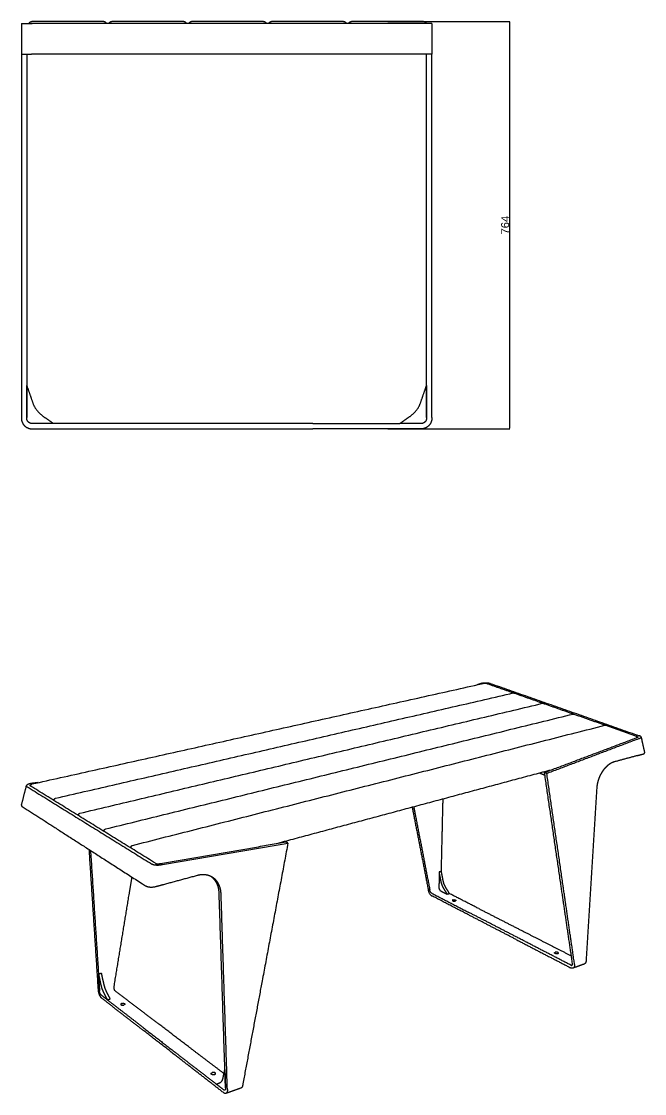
# Model space of a CAD drawing. Header units: millimetres. Extents: x 0 to 12925, y -1 to 2169.
# Drawn here: x 0 to 1169, y 0 to 2010 of the extents above; entities that cross this region are included whole.
import ezdxf

# ---------------------------------------------------------------- set-up
doc = ezdxf.new("R2010")
doc.units = ezdxf.units.MM
doc.header["$MEASUREMENT"] = 0
doc.layers.add('Domyślny', color=7, linetype='Continuous', true_color=0x000000)
doc.layers.add('Utwórz2D linie widoczne', color=7, linetype='Continuous', true_color=0x000000)
doc.styles.add('Arial', font='arial.ttf')
doc.dimstyles.new('Domyślny', dxfattribs={"dimtxt": 15, "dimasz": 1, "dimexe": 0.5, "dimexo": 0.5, "dimgap": 0.25, "dimtad": 1, "dimtoh": 1, "dimdec": 0, "dimzin": 1, "dimdsep": 46, "dimtxsty": 'Arial', "dimcen": 0.5, "dimazin": 0, "dimtfac": 1, "dimtdec": 4, "dimtix": 1, "dimtmove": 1, "dimatfit": 3, "dimfxl": 0, "dimtolj": 1, "dimtzin": 1, "dimarcsym": 0})

# ---------------------------------------------------------------- blocks, each defined once
blk = doc.blocks.new('*D4')
at = {"layer": 'Defpoints', "color": 0}
for p in [(686.9, 2009.7), (686.9, 1246), (915.6, 1246)]:
    blk.add_point(p, dxfattribs=at)
at = {"layer": 'Domyślny', "color": 0, "lineweight": -2}
for p, q in [((687.4, 2009.7), (916.1, 2009.7)), ((915.6, 2008.7), (915.6, 1247)), ((687.4, 1246), (916.1, 1246))]:
    blk.add_line(p, q, dxfattribs=at)
at = {"layer": 'Domyślny', "color": 0}
for points in [[(915.8, 2008.7), (915.5, 2008.7), (915.6, 2009.7)], [(915.5, 1247), (915.8, 1247), (915.6, 1246)]]:
    blk.add_solid(points, dxfattribs=at)
at = {"layer": 'Domyślny', "color": 0, "insert": (907.7, 1627.9), "char_height": 15, "attachment_point": 5, "rotation": 90, "style": 'Arial'}
blk.add_mtext('\\A1;764', dxfattribs=at)

msp = doc.modelspace()

# ---------------------------------------------------------------- linework, layer by layer
at = {"layer": 'Utwórz2D linie widoczne'}
for points, degree in [([(0, 2006), (0, 1977.3), (0, 1948.6)], 2), ([(0, 2006), (9, 2006), (18, 2006)], 2), ([(18, 2006), (18.5, 2006), (18.9, 2006)], 2), ([(751.1, 2006), (385, 2006), (18.9, 2006)], 2), ([(18.9, 2006), (18.9, 2005.2), (18.9, 2004.4)], 2), ([(154.4, 2009.7), (86.9, 2009.7), (19.4, 2009.7)], 2), ([(304.4, 2009.7), (236.9, 2009.7), (169.4, 2009.7)], 2), ([(454.4, 2009.7), (386.9, 2009.7), (319.4, 2009.7)], 2), ([(604.4, 2009.7), (536.9, 2009.7), (469.4, 2009.7)], 2), ([(754.4, 2009.7), (686.9, 2009.7), (619.4, 2009.7)], 2), ([(752, 2006), (751.6, 2006), (751.1, 2006)], 2), ([(770, 2006), (761, 2006), (752, 2006)], 2), ([(770, 2006), (770, 1977.3), (770, 1948.6)], 2), ([(0, 1948.6), (0, 1948.6), (0, 1948.5)], 2), ([(0, 1948.6), (9.5, 1948.6), (18.9, 1948.6)], 2), ([(0, 1948.5), (0, 1912.6), (0, 1876.6)], 2), ([(0, 1948.5), (5, 1948.5), (10, 1948.5)], 2), ([(10, 1948.6), (10, 1948.6), (10, 1948.5)], 2), ([(10, 1948.5), (10, 1912.6), (10, 1876.6)], 2), ([(43.4, 1948.6), (31.2, 1948.6), (18.9, 1948.6)], 2), ([(751.1, 1948.6), (515.2, 1948.6), (279.3, 1948.6), (43.4, 1948.6)], 3), ([(770, 1948.6), (760.6, 1948.6), (751.1, 1948.6)], 2), ([(760, 1948.5), (760, 1948.6), (760, 1948.6)], 2), ([(770, 1948.5), (765, 1948.5), (760, 1948.5)], 2), ([(760, 1876.6), (760, 1912.6), (760, 1948.5)], 2), ([(770, 1948.5), (770, 1948.6), (770, 1948.6)], 2), ([(770, 1876.6), (770, 1912.6), (770, 1948.5)], 2), ([(0, 1876.6), (0, 1571.9), (0, 1267.2)], 2), ([(10, 1876.6), (10, 1571.9), (10, 1267.2)], 2), ([(760, 1267.2), (760, 1571.9), (760, 1876.6)], 2), ([(770, 1267.2), (770, 1571.9), (770, 1876.6)], 2), ([(10, 1327.2), (15.7, 1311), (21.3, 1294.8)], 2), ([(10.1, 1267.2), (10.1, 1297.2), (10, 1327.2)], 2), ([(748.8, 1294.8), (754.4, 1311), (760, 1327.2)], 2), ([(760, 1327.2), (760, 1297.2), (760, 1267.2)], 2), ([(39.8, 1270.3), (49.9, 1263.1), (60, 1256)], 2), ([(710.1, 1256), (720.2, 1263.1), (730.3, 1270.3)], 2), ([(760, 1267.2), (760, 1267.2), (760, 1267.2)], 2), ([(290.9, 1256), (155.4, 1256), (20, 1256)], 2), ([(547, 1256), (418.9, 1256), (290.9, 1256)], 2), ([(547, 1256), (628.5, 1256), (710.1, 1256)], 2), ([(750.1, 1256), (730.1, 1256), (710.1, 1256)], 2), ([(20, 1246), (155.4, 1246), (290.9, 1246)], 2), ([(290.9, 1246), (418.9, 1246), (547, 1246)], 2), ([(750.1, 1246), (648.5, 1246), (547, 1246)], 2), ([(20.4, 580.4), (445.2, 675), (870, 769.5)], 2), ([(864.5, 769.3), (859.7, 767.7), (854.9, 766.1)], 2), ([(871.5, 769.4), (895.2, 761), (919, 752.7)], 2), ([(879.4, 768.9), (1019.3, 719.8), (1159.2, 670.7)], 2), ([(879.4, 768.9), (879.4, 768.9), (879.4, 768.9)], 2), ([(64, 553.6), (493.5, 652.2), (922.9, 750.9)], 2), ([(923.4, 750.9), (921.6, 751.5), (919.9, 752.2)], 2), ([(924.4, 750.8), (949.1, 742.1), (973.8, 733.4)], 2), ([(109.8, 525.5), (543.8, 628.5), (977.8, 731.5)], 2), ([(978.4, 731.6), (976.5, 732.2), (974.7, 732.9)], 2), ([(979.4, 731.4), (1005.1, 722.4), (1030.8, 713.3)], 2), ([(157.8, 496), (596.4, 603.7), (1035, 711.4)], 2), ([(1035.6, 711.4), (1033.7, 712.1), (1031.7, 712.8)], 2), ([(1036.6, 711.3), (1063.4, 701.9), (1090.2, 692.4)], 2), ([(208.2, 465.1), (651.4, 577.7), (1094.6, 690.4)], 2), ([(1095.2, 690.5), (1093.1, 691.2), (1091.1, 691.9)], 2), ([(1096.3, 690.3), (1124.2, 680.5), (1152.1, 670.7)], 2), ([(981.4, 601.9), (1067.9, 634.5), (1154.3, 667.1)], 2), ([(985.6, 600.2), (1072, 632.9), (1158.5, 665.6)], 2), ([(1154.8, 669.5), (1153.9, 669.8), (1153, 670.1)], 2), ([(1154, 667.8), (1154, 667.3), (1153.9, 666.9)], 2), ([(1155.2, 667.3), (1154.8, 667.2), (1154.3, 667.1)], 2), ([(1154.8, 669.5), (1154.9, 669.1), (1155, 668.7)], 2), ([(1155, 668.7), (1155.1, 668), (1155.3, 667.3)], 2), ([(1162.7, 668.2), (1165.9, 653.5), (1169.1, 638.9)], 2), ([(1156.3, 633.7), (1134.5, 627.8), (1112.8, 621.9)], 2), ([(1156.3, 633.8), (1156.3, 633.8), (1156.3, 633.7)], 2), ([(993.6, 606.5), (737.3, 537.7), (481, 469)], 2), ([(31.4, 582.9), (24.5, 582), (17.6, 581.1)], 2), ([(982.2, 596.4), (977, 598.5), (971.8, 600.6)], 2), ([(981.4, 601.9), (980.4, 602.3), (979.4, 602.7)], 2), ([(1011.8, 394.3), (996.6, 498.1), (981.4, 601.9)], 2), ([(985.6, 600.2), (983.5, 601), (981.4, 601.9)], 2), ([(1015.9, 392.4), (1000.7, 496.3), (985.6, 600.2)], 2), ([(0, 540.4), (4.8, 558.8), (9.5, 577.2)], 2), ([(10.9, 575.1), (10.9, 575.1), (10.9, 575.1)], 2), ([(10.9, 575.1), (127.9, 502.5), (244.9, 430)], 2), ([(17, 576.5), (17, 576.5), (17, 576.5)], 2), ([(17, 576.5), (17, 576.5), (17, 576.5)], 2), ([(251.5, 431.7), (134.3, 504.1), (17, 576.5)], 2), ([(18, 575.9), (17.9, 576.5), (17.9, 577.1)], 2), ([(1079.5, 573.4), (1069.5, 411.6), (1059.5, 249.9)], 2), ([(61.6, 549), (61.6, 549.6), (61.5, 550.3)], 2), ([(787.9, 416.5), (789.5, 484.3), (791.1, 552.2)], 2), ([(1.4, 538.2), (1.4, 538.2), (1.4, 538.2)], 2), ([(733.1, 536.6), (734.5, 529.7), (735.8, 522.9)], 2), ([(735.8, 522.9), (749.4, 453.2), (763, 383.5)], 2), ([(736, 537.4), (737.5, 529.4), (739.1, 521.3)], 2), ([(56, 503), (56, 503), (56.1, 503)], 2), ([(56.2, 502.9), (56.2, 502.9), (56.2, 502.9)], 2), ([(107.3, 520.7), (107.3, 521.4), (107.2, 522.1)], 2), ([(739.1, 521.3), (752.7, 451.6), (766.2, 381.8)], 2), ([(155.3, 491.1), (155.2, 491.8), (155.2, 492.5)], 2), ([(261.1, 431.4), (378.6, 451.5), (496.2, 471.6)], 2), ([(264.7, 429.2), (382.3, 449.4), (500, 469.5)], 2), ([(500, 469.5), (475.8, 340.3), (451.6, 211.1)], 2), ([(496.2, 471.6), (495.2, 472.1), (494.3, 472.6)], 2), ([(500, 469.5), (498.1, 470.6), (496.2, 471.6)], 2), ([(126.7, 457.6), (135.2, 326.1), (143.8, 194.7)], 2), ([(129.6, 455.7), (138.1, 324.1), (146.6, 192.5)], 2), ([(205.6, 460.1), (205.6, 460.8), (205.6, 461.5)], 2), ([(259.7, 431.1), (260.4, 431.2), (261.1, 431.4)], 2), ([(202.5, 375.4), (205, 390.5), (207.5, 405.6)], 2), ([(329.9, 408.7), (298.2, 400.1), (266.5, 391.5)], 2), ([(783.9, 415.3), (783.6, 401.1), (783.3, 387)], 2), ([(787.9, 416.5), (785.9, 415.9), (783.9, 415.3)], 2), ([(787.2, 398.1), (785.6, 406.7), (783.9, 415.3)], 2), ([(791.2, 399.3), (789.6, 407.9), (787.9, 416.5)], 2), ([(225, 394.4), (229.3, 391.6), (233.7, 388.8)], 2), ([(266.5, 391.5), (266.4, 391.5), (266.4, 391.5)], 2), ([(799.4, 373.4), (796.2, 378.4), (793, 383.5)], 2), ([(803.4, 374.6), (800.2, 379.7), (797, 384.7)], 2), ([(1033.9, 244.1), (1022.8, 319.2), (1011.8, 394.3)], 2), ([(1037.8, 242), (1026.8, 317.2), (1015.9, 392.4)], 2), ([(173.9, 200.9), (188.2, 288.1), (202.5, 375.4)], 2), ([(382.8, 10.6), (376.9, 193.8), (370.9, 376.9)], 2), ([(386.4, 7.9), (380.5, 191.3), (374.6, 374.6)], 2), ([(837.8, 335.5), (804.1, 353), (770.3, 370.5)], 2), ([(770.4, 375.2), (804.2, 357.7), (838, 340.3)], 2), ([(786.4, 380.1), (792.9, 376.7), (799.4, 373.4)], 2), ([(803.4, 374.6), (801.4, 374), (799.4, 373.4)], 2), ([(858.1, 346.7), (830.8, 360.7), (803.4, 374.6)], 2), ([(858.1, 346.7), (903.4, 323.6), (948.7, 300.5)], 2), ([(928.1, 288.7), (883, 312.1), (837.8, 335.5)], 2), ([(928.3, 293.7), (883.1, 317), (838, 340.3)], 2), ([(928.1, 288.7), (928.1, 288.7), (928.1, 288.7)], 2), ([(928.1, 288.7), (979.3, 262.2), (1030.4, 235.7)], 2), ([(928.3, 293.7), (928.3, 293.7), (928.3, 293.7)], 2), ([(1030.7, 240.8), (979.5, 267.2), (928.3, 293.7)], 2), ([(948.7, 300.5), (990.2, 279.3), (1031.8, 258.1)], 2), ([(1033.9, 244.1), (1033.8, 244.1), (1033.8, 244.1)], 2), ([(1055.6, 242.6), (1045.1, 238.8), (1034.6, 235.1)], 2), ([(144.6, 224.1), (147.2, 224.9), (149.8, 225.7)], 2), ([(144.6, 224.1), (146.7, 214.3), (148.8, 204.6)], 2), ([(146.6, 192.5), (145.6, 208.3), (144.6, 224.1)], 2), ([(149.8, 225.7), (151.9, 215.9), (154.1, 206.1)], 2), ([(451.6, 211.1), (433.5, 114.7), (415.5, 18.4)], 2), ([(146.6, 192.5), (146.6, 192.5), (146.6, 192.5)], 2), ([(161.1, 175.7), (155.5, 180.1), (149.8, 184.5)], 2), ([(154.9, 187.7), (158, 181.7), (161.1, 175.7)], 2), ([(160.1, 189.3), (163.2, 183.3), (166.4, 177.3)], 2), ([(175.7, 192.5), (215.8, 162.1), (255.8, 131.7)], 2), ([(150.1, 179.3), (189.8, 148.5), (229.6, 117.7)], 2), ([(161.1, 175.7), (163.8, 176.5), (166.4, 177.3)], 2), ([(229.3, 123.1), (195.2, 149.4), (161.1, 175.7)], 2), ([(229.3, 123.1), (258.8, 100.2), (288.4, 77.4)], 2), ([(315.3, 86.5), (285.6, 109.1), (255.8, 131.7)], 2), ([(288.6, 71.9), (259.1, 94.8), (229.6, 117.7)], 2), ([(380.1, 37.4), (347.7, 61.9), (315.3, 86.5)], 2), ([(315.3, 86.5), (315.3, 86.5), (315.3, 86.5)], 2), ([(288.4, 77.4), (288.4, 77.4), (288.4, 77.4)], 2), ([(288.4, 77.4), (327, 47.6), (365.6, 17.7)], 2), ([(379.7, 1.2), (334.2, 36.6), (288.6, 71.9)], 2), ([(378.4, 29.4), (380, 37.2), (381.7, 45.1)], 2), ([(381.7, 45.1), (382.3, 27.8), (382.8, 10.6)], 2), ([(365.6, 17.7), (369, 19), (372.4, 20.4)], 2), ([(379.5, 6.9), (372.6, 12.3), (365.6, 17.7)], 2), ([(382.8, 10.6), (382.8, 10.6), (382.8, 10.6)], 2), ([(382.8, 10.6), (382.8, 10.6), (382.8, 10.6)], 2), ([(411.8, 10.3), (397.8, 5.2), (383.7, 0.2)], 2)]:
    msp.add_open_spline(points, degree=degree, dxfattribs=at)
for points, weights, degree in [([(14.5, 2006), (15.5, 2009.7), (19.4, 2009.7)], [1, 0.793235565443, 1], 2), ([(154.4, 2009.7), (158.2, 2009.7), (159.2, 2006)], [1, 0.79323559614, 1], 2), ([(164.5, 2006), (165.5, 2009.7), (169.4, 2009.7)], [1, 0.793235596139, 1], 2), ([(304.4, 2009.7), (308.2, 2009.7), (309.2, 2006)], [1, 0.793235596096, 1], 2), ([(314.5, 2006), (315.5, 2009.7), (319.4, 2009.7)], [1, 0.793235596095, 1], 2), ([(454.4, 2009.7), (458.2, 2009.7), (459.2, 2006)], [1, 0.793235596052, 1], 2), ([(464.5, 2006), (465.5, 2009.7), (469.4, 2009.7)], [1, 0.793235596051, 1], 2), ([(604.4, 2009.7), (608.2, 2009.7), (609.2, 2006)], [1, 0.793235596008, 1], 2), ([(614.5, 2006), (615.5, 2009.7), (619.4, 2009.7)], [1, 0.793235596007, 1], 2), ([(754.4, 2009.7), (758.2, 2009.7), (759.2, 2006)], [1, 0.793235540034, 1], 2), ([(21.3, 1294.8), (26.6, 1279.5), (39.8, 1270.3)], [1, 0.951760892283, 1], 2), ([(730.3, 1270.3), (743.5, 1279.5), (748.8, 1294.8)], [1, 0.951760892283, 1], 2), ([(1.4, 538.2), (70.4, 493.8), (144.7, 446), (225, 394.4)], [4873.22665093, 4697.5650721, 4521.90349327, 4346.2419144], 3), ([(793, 383.5), (788.8, 390), (787.2, 398.1)], [6001.72996975, 5718.17463537, 6006.0991498], 2), ([(797, 384.7), (792.8, 391.3), (791.2, 399.3)], [6007.19954572, 5723.38036387, 6011.56872577], 2), ([(766.2, 381.8), (766.2, 381.8), (766.2, 381.8), (766.2, 381.8)], [6001.67418147, 6001.66462572, 6001.65506952, 6001.64551284], 3), ([(1033.9, 244.1), (1033.9, 244.1), (1033.8, 244.1), (1033.8, 244.1)], [5443.24786513, 5443.2568906, 5443.26591561, 5443.27494014], 3), ([(148.8, 204.6), (150.9, 195.4), (154.9, 187.7)], [5241.1780844, 4990.15267964, 5236.80890434], 2), ([(154.1, 206.1), (156.1, 197), (160.1, 189.3)], [5246.64766037, 4995.35840814, 5242.27848031], 2), ([(173.9, 200.9), (173.9, 200.9), (173.9, 200.9), (173.9, 200.9)], [5288.91181988, 5288.90283328, 5288.89384714, 5288.88486147], 3), ([(372.4, 20.4), (376.8, 22.1), (378.4, 29.4)], [4722.63831006, 4482.1016727, 4699.51207923], 2)]:
    msp.add_rational_spline(points, weights, degree=degree, dxfattribs=at)
for points, weights, degree, knots in [([(0, 1267.2), (-0.5, 1258.6), (5.4, 1252.3), (11.4, 1246), (20, 1246)], [1, 0.917939141657, 1, 0.917939141657, 1], 2, [0, 0, 0, 16.317688, 16.317688, 32.635375, 32.635375, 32.635375]), ([(20, 1256), (15.5, 1256), (12.5, 1259.4), (9.5, 1262.8), (10.1, 1267.2)], [1, 0.911762043577, 1, 0.911762043577, 1], 2, [0, 0, 0, 8.464847, 8.464847, 16.929694, 16.929694, 16.929694]), ([(770, 1267.2), (770.6, 1258.6), (764.6, 1252.3), (758.7, 1246), (750.1, 1246)], [1, 0.917939141657, 1, 0.917939141657, 1], 2, [0, 0, 0, 16.317688, 16.317688, 32.635375, 32.635375, 32.635375]), ([(760, 1267.2), (760.5, 1262.8), (757.6, 1259.4), (754.6, 1256), (750.1, 1256)], [1, 0.911762043577, 1, 0.911762043577, 1], 2, [0, 0, 0, 8.464847, 8.464847, 16.929694, 16.929694, 16.929694]), ([(864.5, 769.3), (865.1, 769.4), (865.7, 769.5), (872.9, 771.2), (879.1, 769), (879.3, 768.9), (879.4, 768.9)], [5851.7836297, 5852.56400905, 5853.3443884, 4145.90330468, 5849.78732948, 5849.45118389, 5849.11503829], 2, [178.846694, 178.846694, 178.846694, 181.381625, 181.381625, 209.65594, 209.65594, 210.558863, 210.558863, 210.558863]), ([(870, 769.5), (870.7, 769.6), (871.3, 769.4), (871.4, 769.4), (871.5, 769.4)], [1, 0.969405913318, 1, 0.999531258965, 1], 2, [0, 0, 0, 1.311791, 1.311791, 1.472743, 1.472743, 1.472743]), ([(919, 752.7), (919.6, 752.4), (920.1, 751.9), (920.2, 751.9), (920.2, 751.8), (920.5, 751.4), (920.7, 750.9), (920.8, 750.6), (920.8, 750.4)], [1, 0.969155676079, 1, 0.999602741118, 1, 0.980467733159, 1, 0.995139661315, 1], 2, [0, 0, 0, 1.328067, 1.328067, 1.478217, 1.478217, 2.535445, 2.535445, 3.065609, 3.065609, 3.065609]), ([(922.9, 750.9), (922.9, 750.9), (922.9, 750.9), (922.9, 750.9), (923.4, 751), (923.8, 750.9), (924.2, 750.8), (924.3, 750.8), (924.3, 750.8), (924.4, 750.8)], [5729.46814025, 5729.46519328, 5729.46225951, 5729.45933994, 5616.81193099, 5616.81193099, 5729.45933994, 5727.60902352, 5727.60902352, 5729.45933994], 3, [0, 0, 0, 0, 0.074492, 0.074492, 0.074492, 1.391947, 1.391947, 1.391947, 1.559113, 1.559113, 1.559113, 1.559113]), ([(973.8, 733.4), (974.2, 733.2), (974.6, 733), (974.9, 732.6), (975, 732.6), (975, 732.6), (975, 732.6), (975.2, 732.3), (975.4, 731.9), (975.5, 731.6), (975.6, 731.4), (975.6, 731.2), (975.6, 731)], [1, 0.978777017004, 0.978777017004, 1, 0.999999909422, 0.999999848422, 0.999999817031, 0.985557756531, 0.985557756531, 0.999999817031, 0.99606858756, 0.99606858756, 0.999999817031], 3, [0, 0, 0, 0, 1.376957, 1.376957, 1.376957, 1.56121, 1.56121, 1.56121, 2.693901, 2.693901, 2.693901, 3.287833, 3.287833, 3.287833, 3.287833]), ([(977.8, 731.5), (977.9, 731.5), (977.9, 731.5), (977.9, 731.5), (978.4, 731.6), (978.8, 731.6), (979.2, 731.5), (979.3, 731.5), (979.3, 731.4), (979.4, 731.4)], [5617.83725888, 5617.82949368, 5617.82179063, 5617.81415316, 5513.31264588, 5513.31264588, 5617.81415316, 5615.93565258, 5615.93565258, 5617.81415316], 3, [0, 0, 0, 0, 0.172809, 0.172809, 0.172809, 1.484924, 1.484924, 1.484924, 1.658909, 1.658909, 1.658909, 1.658909]), ([(1030.8, 713.3), (1031.3, 713.2), (1031.7, 712.9), (1032, 712.5), (1032, 712.5), (1032, 712.5), (1032, 712.5), (1032.3, 712.2), (1032.5, 711.8), (1032.6, 711.4), (1032.6, 711.2), (1032.7, 711), (1032.7, 710.8)], [1, 0.978058400568, 0.978058400568, 1, 0.999999875277, 0.999999757733, 0.999999647423, 0.984030808952, 0.984030808952, 0.999999647423, 0.995260134075, 0.995260134075, 0.999999647423], 3, [0, 0, 0, 0, 1.430304, 1.430304, 1.430304, 1.517548, 1.517548, 1.517548, 2.72991, 2.72991, 2.72991, 3.393333, 3.393333, 3.393333, 3.393333]), ([(1035, 711.4), (1035.1, 711.4), (1035.2, 711.4), (1035.8, 711.5), (1036.5, 711.3), (1036.6, 711.3), (1036.6, 711.3)], [1, 0.999633654481, 1, 0.973636522286, 1, 0.999479593078, 1], 2, [0, 0, 0, 0.155038, 0.155038, 1.462477, 1.462477, 1.643972, 1.643972, 1.643972]), ([(1090.2, 692.4), (1090.7, 692.3), (1091.1, 692), (1091.4, 691.6), (1091.7, 691.3), (1091.9, 690.9), (1092, 690.5), (1092, 690.2), (1092.1, 690), (1092.1, 689.7)], [1, 0.977486916007, 0.977486916007, 0.999999910724, 0.98257746132, 0.98257746132, 0.999999910724, 0.994311930654, 0.994311930654, 0.999999910724], 3, [0, 0, 0, 0, 1.493928, 1.493928, 1.493928, 2.783637, 2.783637, 2.783637, 3.523137, 3.523137, 3.523137, 3.523137]), ([(1094.6, 690.4), (1094.7, 690.4), (1094.8, 690.4), (1095.4, 690.5), (1096.1, 690.4), (1096.2, 690.3), (1096.3, 690.3)], [1, 0.999309290843, 1, 0.975128433833, 1, 0.99945883186, 1], 2, [0, 0, 0, 0.218593, 0.218593, 1.522051, 1.522051, 1.711853, 1.711853, 1.711853]), ([(1152.1, 670.7), (1152.5, 670.5), (1152.9, 670.2), (1153.3, 669.9), (1153.3, 669.8), (1153.3, 669.8), (1153.3, 669.8), (1153.6, 669.5), (1153.8, 669.1), (1153.9, 668.6), (1154, 668.4), (1154, 668.2), (1154, 668), (1154, 667.9), (1154, 667.8), (1154, 667.8)], [1, 0.978414326488, 0.978414326488, 1, 0.999999572561, 0.999999159661, 0.999998761382, 0.982434471893, 0.982434471893, 0.999998761382, 0.995912928014, 0.995912928014, 0.999998761382, 0.99935256553, 0.99935256553, 0.999998761382], 3, [0, 0, 0, 0, 1.485901, 1.485901, 1.485901, 1.600449, 1.600449, 1.600449, 2.919705, 2.919705, 2.919705, 3.556722, 3.556722, 3.556722, 3.811204, 3.811204, 3.811204, 3.811204]), ([(1154.8, 669.5), (1155, 669.4), (1155.2, 669.4), (1158.5, 668.2), (1155.2, 667.3)], [5298.12083078, 5297.78469195, 5297.44855313, 3741.64985556, 5287.11631061], 2, [221.209982, 221.209982, 221.209982, 222.112886, 222.112886, 234.679256, 234.679256, 234.679256]), ([(1158.5, 665.6), (1159.1, 665.7), (1159.7, 665.9), (1167.2, 667.9), (1159.6, 670.5), (1159.4, 670.6), (1159.2, 670.7)], [5278.4659479, 5279.24632725, 5280.0267066, 3740.50627205, 5303.27423748, 5303.61038356, 5303.94652963], 2, [178.846694, 178.846694, 178.846694, 181.381625, 181.381625, 209.65594, 209.65594, 210.558863, 210.558863, 210.558863]), ([(1156.3, 633.8), (1161.2, 635.1), (1166.1, 636.4), (1169.4, 637.3), (1169.1, 638.9)], [5300.44463544, 5306.98451135, 5313.52438726, 4486.51233343, 4549.01959589], 2, [160.137943, 160.137943, 160.137943, 181.381625, 181.381625, 196.474067, 196.474067, 196.474067]), ([(1112.8, 621.9), (1108.8, 620.8), (1104.7, 618.7), (1100.9, 615.7), (1098.9, 614.1), (1097.1, 612.4), (1095.3, 610.5), (1093.5, 608.6), (1091.8, 606.5), (1090.3, 604.2), (1088.7, 601.9), (1087.3, 599.5), (1086.1, 597.1), (1084.8, 594.6), (1083.7, 592), (1082.8, 589.4), (1082.3, 588), (1081.9, 586.7), (1081.5, 585.4), (1081.2, 584), (1080.8, 582.7), (1080.6, 581.4), (1080.3, 580), (1080, 578.7), (1079.9, 577.3), (1079.7, 576), (1079.6, 574.7), (1079.5, 573.4)], [5243.53772561, 5238.33851526, 5233.89702726, 5230.46929342, 5228.75922524, 5227.31343412, 5226.15377634, 5224.99409622, 5224.12605381, 5223.5634929, 5215.81030774, 5215.81030774, 5223.5634929, 5216.1447146, 5216.1447146, 5223.5634929, 5221.66378855, 5221.66378855, 5223.5634929, 5221.57973767, 5221.57973767, 5223.5634929, 5221.44723696, 5221.44723696, 5223.5634929, 5221.2584821, 5221.2584821, 5223.5634929], 3, [178.643317, 178.643317, 178.643317, 178.643317, 207.219943, 207.219943, 207.219943, 221.476586, 221.476586, 221.476586, 235.733504, 235.733504, 235.733504, 244.02185, 244.02185, 244.02185, 252.418364, 252.418364, 252.418364, 256.598077, 256.598077, 256.598077, 260.733653, 260.733653, 260.733653, 264.802521, 264.802521, 264.802521, 268.783702, 268.783702, 268.783702, 268.783702]), ([(17.6, 581.1), (16.7, 580.9), (15.9, 580.7), (5.5, 578.4), (10.6, 575.2), (10.8, 575.2), (10.9, 575.1)], [4888.24132639, 4887.46094704, 4886.68056769, 3448.44514433, 4863.43303528, 4863.09688916, 4862.76074305], 2, [178.846694, 178.846694, 178.846694, 181.381625, 181.381625, 209.65594, 209.65594, 210.558863, 210.558863, 210.558863]), ([(17, 576.5), (16.9, 576.5), (16.8, 576.6), (14.9, 577.8), (18.2, 578.8)], [4868.58644351, 4868.92258233, 4869.25872116, 3647.79857233, 4532.42351458], 2, [221.209982, 221.209982, 221.209982, 222.112886, 222.112886, 232.90736, 232.90736, 232.90736]), ([(17.9, 577.1), (17.9, 577.5), (17.9, 577.9), (18, 578.2), (18.1, 578.6), (18.3, 578.9), (18.5, 579.2), (18.7, 579.5), (19, 579.8), (19.3, 580), (19.6, 580.2), (20, 580.4), (20.3, 580.4), (20.4, 580.4), (20.4, 580.4), (20.4, 580.4)], [1, 0.9896739412, 0.9896739412, 1, 0.989338560803, 0.989338560803, 1, 0.989183716925, 0.989183716925, 1, 0.989703811007, 0.989703811007, 1, 1.00000041581, 1.00000083234, 1.00000124955], 3, [0, 0, 0, 0, 1.096136, 1.096136, 1.096136, 2.212378, 2.212378, 2.212378, 3.352977, 3.352977, 3.352977, 4.487701, 4.487701, 4.487701, 4.522833, 4.522833, 4.522833, 4.522833]), ([(61.5, 550.3), (61.5, 550.8), (61.6, 551.4), (61.8, 551.9), (62.1, 552.4), (62.5, 552.8), (62.9, 553.2), (63.4, 553.5), (64, 553.6)], [1, 0.984770509969, 1, 0.984400761806, 1, 0.984109632253, 1, 0.984046063836, 1], 2, [0, 0, 0, 1.114976, 1.114976, 2.246654, 2.246654, 3.403472, 3.403472, 4.582081, 4.582081, 4.582081]), ([(0, 540.4), (-0.2, 539.2), (1.2, 538.3), (1.3, 538.2), (1.4, 538.2)], [4229.89016499, 4374.77428246, 4873.8927297, 4873.55658359, 4873.22043747], 2, [199.704092, 199.704092, 199.704092, 209.65594, 209.65594, 210.558863, 210.558863, 210.558863]), ([(107.2, 522.1), (107.2, 522.7), (107.3, 523.2), (107.5, 523.8), (107.8, 524.2), (108.2, 524.7), (108.7, 525), (109.2, 525.4), (109.8, 525.5)], [1, 0.985043806669, 1, 0.98480749443, 1, 0.984458640937, 1, 0.98416088783, 1], 2, [0, 0, 0, 1.134127, 1.134127, 2.281072, 2.281072, 3.454028, 3.454028, 4.654545, 4.654545, 4.654545]), ([(155.2, 492.5), (155.1, 493.1), (155.3, 493.7), (155.5, 494.2), (155.8, 494.7), (156.2, 495.2), (156.7, 495.5), (157.2, 495.9), (157.8, 496)], [1, 0.985331818358, 1, 0.985228677224, 1, 0.984823517413, 1, 0.984287965557, 1], 2, [0, 0, 0, 1.153534, 1.153534, 2.315468, 2.315468, 3.504382, 3.504382, 4.727407, 4.727407, 4.727407]), ([(205.6, 461.5), (205.5, 462.1), (205.7, 462.7), (205.9, 463.2), (206.2, 463.7), (206.6, 464.2), (207.1, 464.5), (207.6, 464.9), (208.2, 465.1)], [1, 0.985635652736, 1, 0.985664972997, 1, 0.985205238765, 1, 0.984428824088, 1], 2, [0, 0, 0, 1.173124, 1.173124, 2.349638, 2.349638, 3.554211, 3.554211, 4.800316, 4.800316, 4.800316]), ([(264.7, 429.2), (263.8, 429), (262.9, 428.7), (251.7, 425.8), (245.2, 429.8), (245.1, 429.9), (244.9, 430)], [4314.91702264, 4314.13664329, 4313.35626393, 3043.04342927, 4316.91332133, 4317.24946689, 4317.58561245], 2, [178.846694, 178.846694, 178.846694, 181.381625, 181.381625, 209.65594, 209.65594, 210.558863, 210.558863, 210.558863]), ([(251.5, 431.7), (251.7, 431.6), (251.8, 431.5), (254.7, 429.7), (259.7, 431.1)], [4323.41131242, 4323.07517383, 4322.73903525, 3052.42614578, 4321.15811428], 2, [221.209982, 221.209982, 221.209982, 222.112886, 222.112886, 234.679256, 234.679256, 234.679256]), ([(374.6, 374.6), (374.5, 376.1), (374.4, 377.6), (374.2, 379.1), (374, 380.5), (373.8, 381.9), (373.5, 383.3), (373.1, 384.7), (372.8, 386.1), (372.3, 387.4), (371.8, 388.7), (371.3, 390), (370.7, 391.2), (369.6, 393.7), (368.2, 396), (366.5, 398.1), (364.9, 400.1), (363, 402), (361, 403.6), (358.9, 405.2), (356.6, 406.5), (354.2, 407.5), (351.8, 408.6), (349.3, 409.3), (346.6, 409.7), (341.3, 410.6), (335.6, 410.3), (329.9, 408.7)], [1, 0.999253132642, 0.999253132642, 1, 0.999179244745, 0.999179244745, 1, 0.999097400437, 0.999097400437, 1, 0.999010562457, 0.999010562457, 1, 0.999401479832, 0.998767019786, 0.998105873525, 0.993127001708, 0.993127001708, 0.998105873525, 0.992941655676, 0.992941655676, 0.998105873525, 0.997391278744, 0.996680141184, 0.995982686911, 0.994584679722, 0.993261186757, 0.992087252303], 3, [0, 0, 0, 0, 4.433495, 4.433495, 4.433495, 8.767296, 8.767296, 8.767296, 13.002469, 13.002469, 13.002469, 17.144232, 17.144232, 17.144232, 31.311069, 31.311069, 31.311069, 39.14458, 39.14458, 39.14458, 46.971467, 46.971467, 46.971467, 61.22811, 61.22811, 61.22811, 89.804736, 89.804736, 89.804736, 89.804736]), ([(370.9, 376.9), (370.8, 378.4), (370.7, 379.8), (370.5, 381.3), (370.3, 382.7), (370.1, 384.2), (369.8, 385.6), (369.4, 386.9), (369.1, 388.3), (368.6, 389.6), (368.1, 390.9), (367.6, 392.2), (367, 393.5), (365.9, 395.9), (364.5, 398.2), (362.8, 400.3), (361.2, 402.3), (359.3, 404.2), (357.3, 405.8), (356.9, 406.1), (356.5, 406.4), (356.1, 406.6)], [1, 0.999252462482, 0.999252462482, 1, 0.999178869621, 0.999178869621, 1, 0.99909741994, 0.99909741994, 1, 0.999011077806, 0.999011077806, 1, 0.999402480173, 0.998769080537, 0.998109039289, 0.993140227171, 0.993140227171, 0.998109039289, 0.997926705085, 0.997926705085, 0.998109039289], 3, [0, 0, 0, 0, 4.427747, 4.427747, 4.427747, 8.756398, 8.756398, 8.756398, 12.987036, 12.987036, 12.987036, 17.12487, 17.12487, 17.12487, 31.291707, 31.291707, 31.291707, 39.120643, 39.120643, 39.120643, 40.588397, 40.588397, 40.588397, 40.588397]), ([(266.5, 391.5), (259.1, 389.5), (251.7, 387.5), (240.4, 384.4), (234, 388.6), (233.8, 388.7), (233.7, 388.8)], [4336.89571018, 4330.35583427, 4323.81595836, 3050.439554, 4327.37301575, 4327.70892327, 4328.0448308], 2, [160.137943, 160.137943, 160.137943, 181.381625, 181.381625, 209.65594, 209.65594, 210.558223, 210.558223, 210.558223]), ([(783.3, 387), (783, 385), (784, 382.9), (784.9, 380.8), (786.4, 380.1)], [6024.99093187, 5495.29078263, 6026.17935793, 5493.59243006, 6021.89394504], 2, [113.605835, 113.605835, 113.605835, 122.070682, 122.070682, 130.535529, 130.535529, 130.535529]), ([(809.7, 363.2), (807.1, 362.4), (809.3, 361.3), (811.5, 360.1), (814.1, 361)], [5947.1456595, 4202.75310127, 5938.75071245, 4195.90869983, 5937.46621417], 2, [-20.420352, -20.420352, -20.420352, -10.210176, -10.210176, 0, 0, 0]), ([(809.7, 363.2), (812.3, 364), (814.5, 362.9), (816.7, 361.8), (814.1, 361)], [5947.1456595, 4207.7809478, 5945.86116121, 4200.93654637, 5937.46621417], 2, [0, 0, 0, 10.210176, 10.210176, 20.420352, 20.420352, 20.420352]), ([(1006.4, 262.3), (1003.7, 261.3), (1001.2, 262.6), (998.8, 263.9), (1001.4, 264.8)], [5536.64338568, 3912.48415976, 5537.92788396, 3919.32856119, 5546.32283101], 2, [-20.420352, -20.420352, -20.420352, -10.210176, -10.210176, 0, 0, 0]), ([(1006.4, 262.3), (1009.1, 263.2), (1006.6, 264.5), (1004.1, 265.8), (1001.4, 264.8)], [5536.64338568, 3917.51200629, 5545.03833272, 3924.35640773, 5546.32283101], 2, [0, 0, 0, 10.210176, 10.210176, 20.420352, 20.420352, 20.420352]), ([(1059.5, 249.9), (1059.5, 245.4), (1056.9, 243.4), (1056.3, 242.9), (1055.6, 242.6)], [5464.61638059, 5018.85603644, 5474.34514107, 5403.07227076, 5474.34514107], 2, [1.224012, 1.224012, 1.224012, 17.5417, 17.5417, 19.076258, 19.076258, 19.076258]), ([(143.8, 194.7), (143.9, 190.3), (145.8, 185.7), (147.7, 181.2), (150.1, 179.3)], [5267.54342102, 4838.67502744, 5269.23645876, 4835.00175684, 5260.7997433], 2, [1.224012, 1.224012, 1.224012, 17.5417, 17.5417, 33.859387, 33.859387, 33.859387]), ([(149.8, 184.5), (148.5, 185.5), (147.6, 187.9), (146.6, 190.3), (146.6, 192.5)], [5256.97287964, 4796.16643629, 5261.25829252, 4797.86478887, 5260.06986647], 2, [3.304673, 3.304673, 3.304673, 11.769519, 11.769519, 20.234366, 20.234366, 20.234366]), ([(188.4, 168.9), (185, 167.8), (186.9, 166.3), (188.8, 164.9), (192.2, 166)], [5204.10289798, 3677.34252588, 5195.70795093, 3670.49812445, 5194.42345265], 2, [0, 0, 0, 10.210176, 10.210176, 20.420352, 20.420352, 20.420352]), ([(188.4, 168.9), (191.8, 169.9), (193.7, 168.5), (195.6, 167), (192.2, 166)], [5204.10289798, 3682.37037242, 5202.81839969, 3675.52597099, 5194.42345265], 2, [-20.420352, -20.420352, -20.420352, -10.210176, -10.210176, 0, 0, 0]), ([(362.3, 35.7), (358.8, 34.4), (356.6, 36.1), (354.3, 37.8), (357.9, 39.1)], [4793.59400221, 3387.06890195, 4794.87850049, 3393.91330338, 4803.27344754], 2, [0, 0, 0, 10.210176, 10.210176, 20.420352, 20.420352, 20.420352]), ([(362.3, 35.7), (365.9, 36.9), (363.7, 38.6), (361.5, 40.3), (357.9, 39.1)], [4793.59400221, 3392.09674849, 4801.98894926, 3398.94114992, 4803.27344754], 2, [-20.420352, -20.420352, -20.420352, -10.210176, -10.210176, 0, 0, 0]), ([(382.8, 10.6), (383.1, 7.9), (382.1, 6.8), (381.1, 5.7), (379.5, 6.9)], [4701.69267182, 4288.01227938, 4706.50851366, 4294.41936167, 4713.3761407], 2, [113.605835, 113.605835, 113.605835, 122.070682, 122.070682, 130.535529, 130.535529, 130.535529]), ([(386.4, 7.9), (386.7, 2.8), (384.7, 0.9), (382.8, -1.1), (379.7, 1.2)], [4694.21911727, 4311.67823381, 4703.94787775, 4324.19752079, 4717.20300436], 2, [1.224012, 1.224012, 1.224012, 17.5417, 17.5417, 33.859387, 33.859387, 33.859387])]:
    msp.add_rational_spline(points, weights, degree=degree, knots=knots, dxfattribs=at)
for points, knots in [([(763, 383.4), (763, 382.8), (763.2, 381.4), (763.6, 379.4), (764.3, 377.4), (765.2, 375.6), (766.3, 373.9), (767.5, 372.4), (768.9, 371.3), (769.8, 370.7), (770.3, 370.5)], [0, 0, 0, 0, 1.974512, 4.029198, 6.145295, 8.264275, 10.277852, 12.19439, 13.979362, 15.574206, 15.574206, 15.574206, 15.574206]), ([(770.4, 375.2), (770.1, 375.3), (769.6, 375.6), (768.9, 376.1), (768.2, 376.8), (767.3, 378), (766.7, 379.4), (766.3, 380.8), (766.3, 381.5), (766.2, 381.8)], [0, 0, 0, 0, 0.866867, 1.799262, 2.788088, 3.871837, 6.115211, 7.206019, 8.210367, 8.210367, 8.210367, 8.210367]), ([(1037.8, 242.1), (1037.9, 241.4), (1037.8, 240.1), (1037.5, 238.4), (1036.8, 236.9), (1035.9, 235.7), (1034.7, 235), (1033.3, 234.7), (1031.8, 235), (1030.9, 235.4), (1030.4, 235.7)], [0, 0, 0, 0, 1.991023, 3.774626, 5.3688, 6.835891, 8.20136, 9.566556, 11.032338, 12.622702, 12.622702, 12.622702, 12.622702]), ([(1030.7, 240.8), (1030.9, 240.6), (1031.4, 240.4), (1032, 240.3), (1032.4, 240.3), (1032.8, 240.4), (1033.3, 240.8), (1033.7, 241.4), (1033.9, 242.2), (1034, 243.1), (1033.9, 243.8), (1033.8, 244.1)], [0, 0, 0, 0, 0.782695, 1.464851, 1.78078, 2.120823, 2.755423, 3.463048, 4.278269, 5.212736, 6.201706, 6.201706, 6.201706, 6.201706]), ([(175.7, 192.5), (175.5, 192.7), (175.2, 193.2), (174.8, 194.1), (174.4, 195.2), (174, 196.7), (173.8, 198.3), (173.8, 199.8), (173.9, 200.5), (173.9, 200.9)], [0, 0, 0, 0, 0.843896, 1.891919, 3.044267, 4.238079, 6.605268, 7.760456, 8.794261, 8.794261, 8.794261, 8.794261]), ([(415.5, 18.4), (415.4, 17.9), (415.4, 16.9), (415.2, 15.5), (414.9, 14.2), (414.5, 13.1), (414, 12.1), (413.4, 11.3), (412.6, 10.7), (412.1, 10.4), (411.8, 10.3)], [0, 0, 0, 0, 1.510629, 2.905422, 4.253688, 5.442882, 6.531165, 7.528914, 8.456414, 9.35785, 9.35785, 9.35785, 9.35785])]:
    msp.add_open_spline(points, degree=3, knots=knots, dxfattribs=at)

# ---------------------------------------------------------------- dimensions: what is measured, and where the dimension line sits
at = {"layer": 'Domyślny'}
dim = msp.add_aligned_dim(p1=(686.9, 2009.7), p2=(686.9, 1246), distance=228.8, dimstyle='Domyślny', dxfattribs=at)
dim.commit()
dim.dimension.update_dxf_attribs({"geometry": '*D4', "text_midpoint": (907.7, 1627.9)})

doc.saveas('drawing.dxf')
